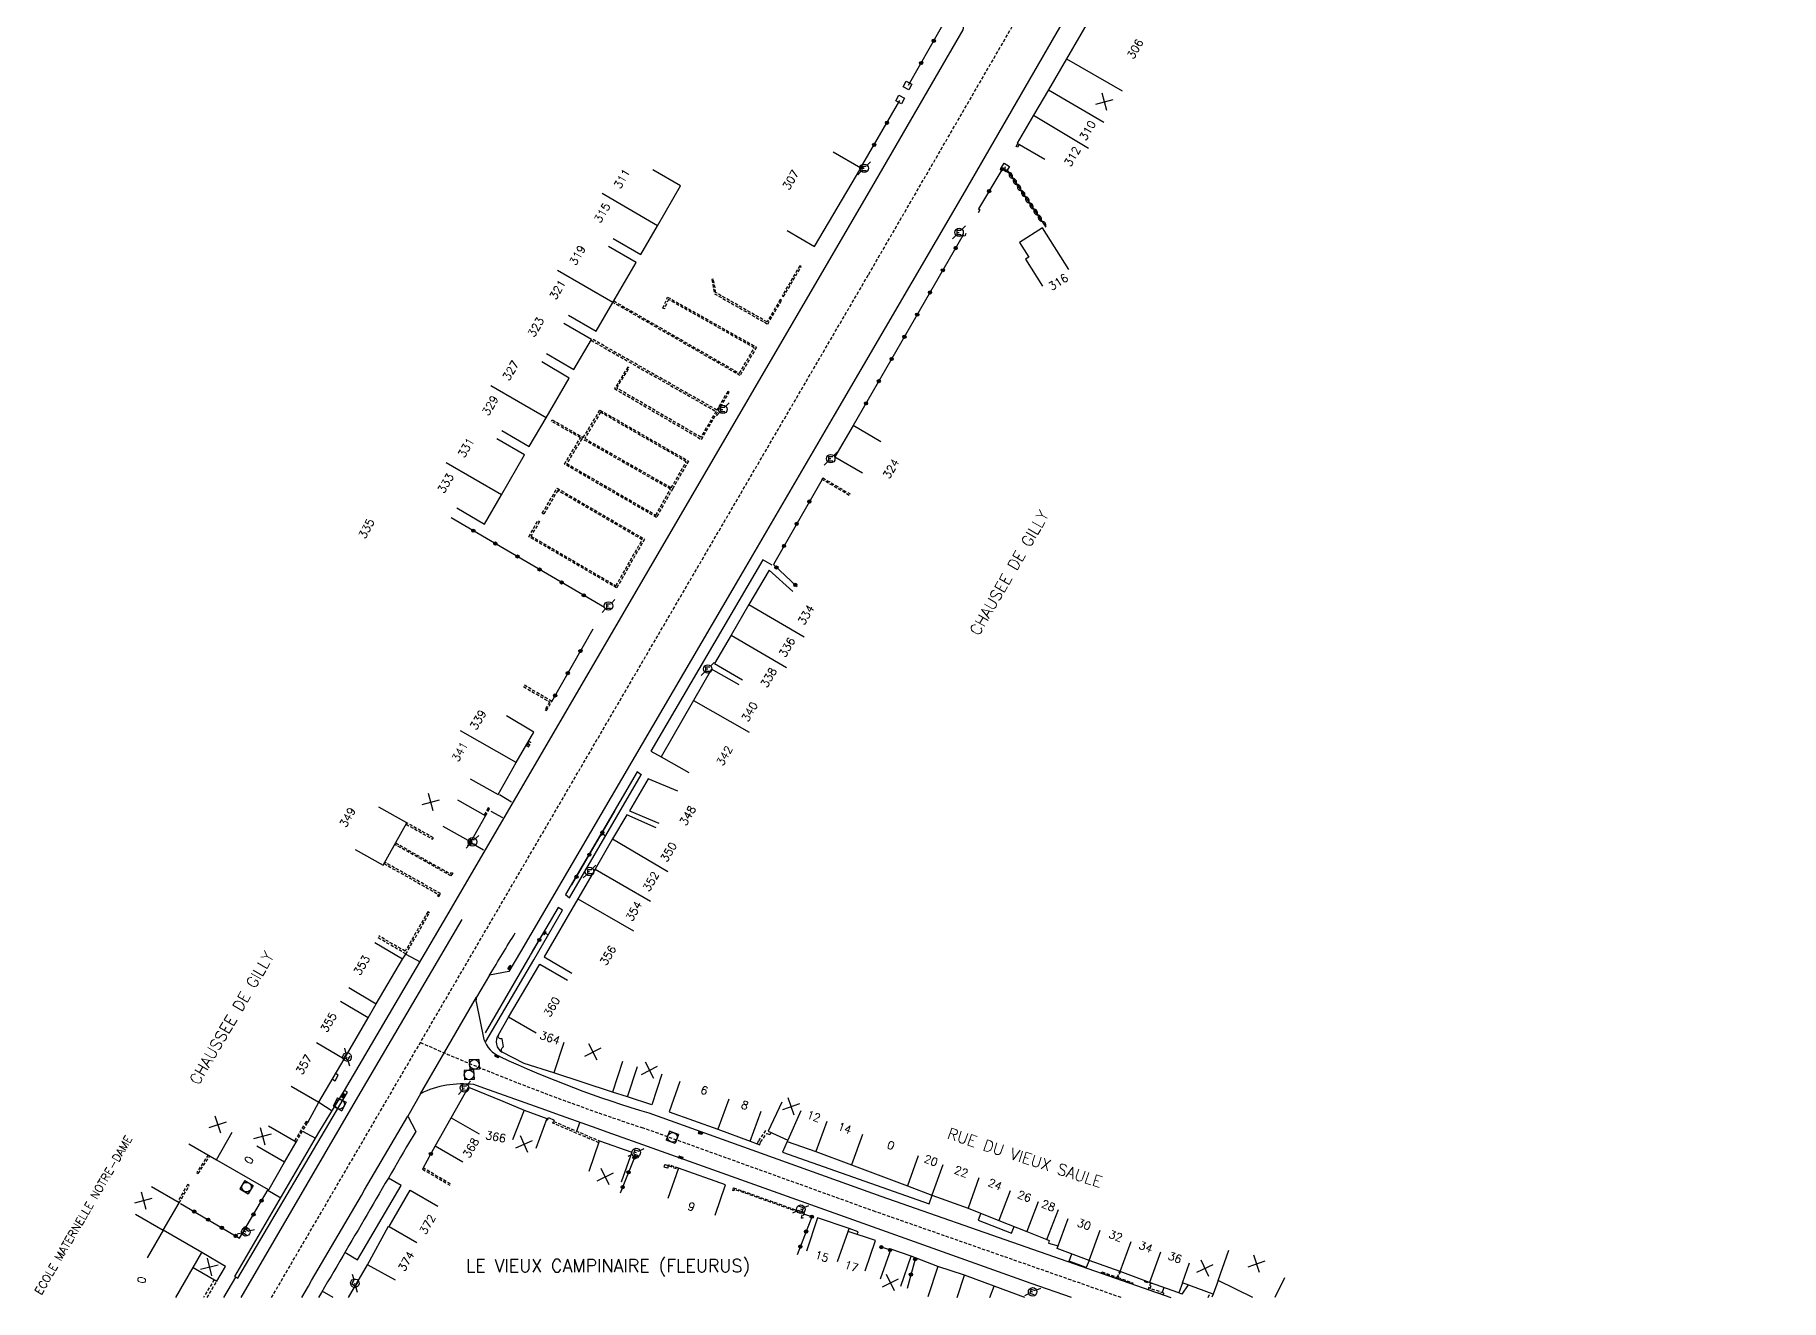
# Model space of a CAD drawing. Header units: millimetres. Extents: x 160000 to 161000, y 126000 to 127000.
# Drawn here: x 160528.8 to 160801.6, y 125999.6 to 126197.2 of the extents above; entities that cross this region are included whole.
import ezdxf
from ezdxf.enums import TextEntityAlignment as Align

# ---------------------------------------------------------------- set-up
doc = ezdxf.new("R2010")
doc.units = ezdxf.units.MM
doc.linetypes.add('DASHED', pattern=[0.75, 0.5, -0.25])
doc.layers.get('0').update_dxf_attribs({"linetype": 'CONTINUOUS'})
for name, color, linetype in [('W0001', 6, 'DASHED'), ('W0008', 7, 'CONTINUOUS'), ('W0100', 7, 'CONTINUOUS'), ('W0112', 1, 'DASHED'), ('W0310', 3, 'CONTINUOUS'), ('W0322', 7, 'CONTINUOUS'), ('W0334', 7, 'CONTINUOUS'), ('W0400', 7, 'CONTINUOUS'), ('W0420', 7, 'CONTINUOUS'), ('W0471', 7, 'CONTINUOUS'), ('W0980', 7, 'CONTINUOUS'), ('W0984', 7, 'CONTINUOUS'), ('W0989', 7, 'CONTINUOUS'), ('W0991', 7, 'CONTINUOUS'), ('W1102', 7, 'CONTINUOUS')]:
    doc.layers.add(name, color=color, linetype=linetype)
doc.styles.get("Standard").update_dxf_attribs({"font": 'romans.shx', "width": 0.85})

# ---------------------------------------------------------------- blocks, each defined once
blk = doc.blocks.new('t991o')
at = {"color": 0, "linetype": 'Continuous'}
for p, q in [((-1, 1), (1, -1)), ((-1, -1), (1, 1))]:
    blk.add_line(p, q, dxfattribs=at)
blk = doc.blocks.new('t322o')
at = {"color": 0, "linetype": 'Continuous'}
for radius in [0.25, 0.15]:
    blk.add_circle((0, 0), radius, dxfattribs=at)
blk = doc.blocks.new('T400')
for p, q in [((-0.15, 0.3), (0.15, 0.3)), ((-0.15, -0.25), (-0.15, 0.3)), ((-0.15, 0.15), (0.15, 0.15)), ((-0.15, 0), (0.15, 0)), ((0.15, 0.3), (0.15, -0.25)), ((-0.15, -0.15), (0.15, -0.15)), ((-0.15, -0.25), (-0.15, -0.3)), ((-0.15, -0.3), (0.15, -0.3)), ((0.15, -0.3), (0.15, -0.25))]:
    blk.add_line(p, q)
blk = doc.blocks.new('T420')
for p, q in [((0.75, 0.75), (-0.75, 0.75)), ((-0.75, 0.75), (-0.75, -0.75)), ((0.75, 0.75), (0.75, -0.75)), ((0.75, -0.75), (-0.75, -0.75))]:
    blk.add_line(p, q)
blk.add_ellipse((0, 0), major_axis=(-0.53, 0.53), ratio=1, start_param=3.926991, end_param=10.210176)
blk = doc.blocks.new('T471')
for p, q in [((-0.333334, 0.333334), (-0.333334, -0.333334)), ((-0.333334, 0.333334), (0.333334, 0.333334)), ((-0.333334, 0), (0, 0)), ((0.500001, 0.500001), (1.000002, 1.000002)), ((-0.500001, -0.500001), (-1.000002, -1.000002)), ((-0.333334, -0.333334), (0.333334, -0.333334))]:
    blk.add_line(p, q)
blk.add_ellipse((0, 0), major_axis=(0.471405, 0.471405), ratio=1, start_param=5.4977871438, end_param=11.780972451)
blk = doc.blocks.new('t112o')
at = {"color": 0, "linetype": 'Continuous'}
for p, q in [((-0.5, 0.5), (0.5, 0.5)), ((-0.5, -0.5), (-0.5, 0.5)), ((0.5, 0.5), (0.5, -0.5)), ((0.5, -0.5), (-0.5, -0.5))]:
    blk.add_line(p, q, dxfattribs=at)
blk = doc.blocks.new('t310o')
at = {"color": 0, "linetype": 'Continuous'}
for centre, start, end in [((-0.5, 0.38), 216.8699, 323.1304), ((0.5, -0.37), 36.8699, 143.1303)]:
    blk.add_arc(centre, 0.625, start, end, dxfattribs=at)

msp = doc.modelspace()

# ---------------------------------------------------------------- linework, layer by layer
at = {"layer": 'W0001'}
for points in [[(160598.99, 126056.97), (160659.04, 126159.84), (160692.16, 126216.99), (160725.63, 126274.7), (160791.17, 126388.18), (160872.55, 126528.47), (160940.33, 126645.84), (161000, 126749.31)], [(160698.49, 126000), (160660.1, 126013.42), (160623.86, 126026.47)]]:
    msp.add_lwpolyline(points, dxfattribs=at)
at = {"layer": 'W0001', "flags": 128}
msp.add_lwpolyline([(160565.74, 126000), (160582.79, 126029.19), (160598.99, 126056.97)], dxfattribs=at)
at = {"layer": 'W0001'}
msp.add_lwpolyline([(160589, 126039.85, 0.02367), (160623.86, 126026.47, 0.016531)], format="xyb", dxfattribs=at)
at = {"layer": 'W0008', "flags": 128}
msp.add_lwpolyline([(160730.47, 126248.4), (160720.97, 126253.95), (160696.07, 126210.96), (160693.1, 126205.84), (160673.76, 126172.28), (160653.63, 126137.87), (160639.41, 126113.49), (160604.63, 126053.99)], dxfattribs=at)
msp.add_lwpolyline([(160593.52, 126060.23), (160620.67, 126106.79), (160660.11, 126174.4), (160673.82, 126198.05, 0.2042), (160673.11, 126202.21, 0.0599), (160671.72, 126204.93, 0.0967), (160669.32, 126206.9), (160638.12, 126224.77), (160611.23, 126240.11), (160594.01, 126250.35)], format="xyb", dxfattribs=at)
at = {"layer": 'W0008'}
for points in [[(160558.3, 126000), (160560.18, 126003.2), (160560.46, 126003.01), (160577.62, 126032.1), (160577.16, 126032.36), (160593.52, 126060.23)], [(160624.71, 126028.84), (160660.95, 126015.82), (160706.23, 126000)], [(160690.75, 126000), (160684.43, 126002.2), (160623.01, 126024.1)]]:
    msp.add_lwpolyline(points, dxfattribs=at)
for points in [[(160604.63, 126053.99), (160602.81, 126050.94), (160599.82, 126050.37), (160597.79, 126046.92, 0.174824), (160597.72, 126046.18), (160598.93, 126040.34, 0.223357), (160601.43, 126037.66, 0.038016), (160624.71, 126028.84, 0.038016)], [(160623.01, 126024.1, 0.002105), (160597.33, 126033.27, 0.146763), (160589.02, 126031.85), (160587.03, 126028.35), (160588.27, 126025.97, 0.000221), (160573.09, 126000, -0.00087)]]:
    msp.add_lwpolyline(points, format="xyb", dxfattribs=at)
at = {"layer": 'W0100'}
msp.add_line((160623.43, 126081.74), (160623.51, 126081.64), dxfattribs=at)
at = {"layer": 'W0100', "flags": 128}
for points in [[(160707.14, 126214.28), (160703.01, 126217.1), (160701.13, 126213.57), (160705.24, 126210.82), (160699.12, 126203.49), (160696.66, 126205.1), (160689.96, 126193.5), (160687.14, 126188.66), (160684.77, 126184.71), (160682.24, 126180.34), (160686.56, 126177.83)], [(160646.29, 126166.7), (160650.6, 126164.17), (160657.79, 126176.42), (160653.47, 126178.95)], [(160619.11, 126165.44), (160623.44, 126162.93), (160626.05, 126167.41), (160629.65, 126173.66), (160625.33, 126176.17)], [(160690.32, 126160.58), (160686.18, 126167.12), (160682.58, 126164.84), (160684.05, 126162.53), (160683.53, 126162.2), (160686.21, 126157.98)], [(160612.15, 126153.45), (160616.48, 126150.95), (160619.09, 126155.46), (160622.69, 126161.67), (160618.37, 126164.17)], [(160608.68, 126147.49), (160612.99, 126144.96), (160615.75, 126149.66), (160611.43, 126152.19)], [(160601.7, 126135.45), (160606.02, 126132.93), (160608.64, 126137.42), (160612.27, 126143.65), (160607.95, 126146.17)], [(160594.7, 126123.35), (160599.02, 126120.83), (160601.67, 126125.38), (160605.29, 126131.63), (160600.96, 126134.14)], [(160660.94, 126133.7), (160656.63, 126136.23), (160653.76, 126131.35), (160658.06, 126128.82)], [(160647.21, 126110.3), (160643.48, 126113.64), (160640.34, 126108.27), (160637.54, 126103.47), (160634.97, 126099.03), (160639.3, 126096.52)], [(160638.8, 126095.7), (160634.46, 126098.19), (160631.66, 126093.28), (160626.61, 126084.48), (160630.95, 126082)], [(160596.79, 126081.06), (160601.14, 126078.59), (160603.96, 126083.58), (160606.75, 126088.34), (160602.44, 126090.86)], [(160592.51, 126073.63), (160596.87, 126071.17), (160599.18, 126075.26), (160594.83, 126077.72)], [(160625.84, 126073.4), (160621.25, 126075.39), (160619.04, 126071.65), (160616.3, 126066.95), (160613.62, 126062.27), (160608.33, 126053.21), (160612.64, 126050.68)], [(160606.73, 126052.75), (160611.22, 126060.54), (160610.52, 126060.93), (160606.16, 126053.47), (160606.12, 126053.39)]]:
    msp.add_lwpolyline(points, dxfattribs=at)
at = {"layer": 'W0100'}
msp.add_lwpolyline([(160623.51, 126081.64), (160622.87, 126082.15), (160611.69, 126062.98), (160612.32, 126062.47)], close=True, dxfattribs=at)
for points in [[(160629.23, 126079.11), (160624.61, 126081.04), (160621.66, 126076.02), (160626.28, 126074.12)], [(160578.81, 126070), (160583.17, 126067.55), (160586.89, 126074.16), (160582.53, 126076.61)], [(160617.91, 126072.06), (160617.28, 126072.57), (160617.32, 126072.17), (160617.68, 126072.61), (160617.28, 126072.57)], [(160577.8, 126048.44), (160582.11, 126045.91), (160586.19, 126052.87), (160581.87, 126055.4)], [(160608.98, 126056.65), (160608.24, 126057.03), (160608.36, 126056.65), (160608.63, 126057.15), (160608.24, 126057.03)], [(160568.82, 126033.04), (160573.14, 126030.51), (160577.09, 126037.25), (160580.86, 126043.71), (160576.54, 126046.23)], [(160626.7, 126034.89), (160625.18, 126030.13), (160621.38, 126031.35), (160622.9, 126036.11)], [(160595.64, 126021.18), (160591.3, 126023.66), (160593.82, 126028.07), (160596.53, 126032.88), (160601.89, 126030.7), (160605.23, 126029.29), (160608.78, 126027.97), (160607.05, 126023.29)], [(160629.56, 126033.74), (160627.86, 126029.03), (160635.45, 126026.3), (160640.52, 126024.43), (160642.25, 126029.12)], [(160645.46, 126030.55), (160643.36, 126026.02), (160646.41, 126024.6), (160646.32, 126024.4), (160650.78, 126022.8), (160656.38, 126020.76), (160665.13, 126017.44), (160668.92, 126016.01), (160674.58, 126013.99), (160679.35, 126012.03), (160683.73, 126010.32), (160686.88, 126009.09), (160688.69, 126013.75)], [(160552.8, 126024.02), (160557.13, 126021.53), (160565.21, 126016.88), (160565.38, 126016.96), (160567.78, 126021.15), (160569.58, 126024.3), (160565.25, 126026.79)], [(160615.37, 126019.74), (160617, 126024.47), (160622.01, 126022.74), (160620.38, 126018.01)], [(160635.03, 126012.9), (160636.69, 126017.62), (160629.34, 126020.21), (160627.68, 126015.49)], [(160544.49, 126013.02), (160548.82, 126010.52), (160551.3, 126014.79), (160546.97, 126017.29)], [(160585.11, 126002.74), (160580.72, 126005.14), (160584.01, 126011.15), (160584.13, 126011.09), (160587.39, 126016.78), (160591.73, 126014.29)], [(160658.51, 126004.18), (160660.09, 126008.92), (160655.84, 126010.34), (160656.01, 126010.78), (160651.05, 126012.48), (160649.32, 126007.24)], [(160719.05, 126000), (160713.63, 126002.69), (160712.85, 126000.51), (160708.06, 126002.32), (160707.5, 126000.74), (160702.91, 126002.37), (160698.35, 126004.05), (160693.48, 126005.81), (160688.47, 126007.67), (160690.21, 126012.36)], [(160550.78, 126000), (160553.49, 126004.7), (160557.21, 126002.56), (160558.54, 126004.87), (160554.83, 126007.02), (160548.82, 126010.52), (160546.32, 126006.19)], [(160664.05, 126001.76), (160665.69, 126006.48), (160662.49, 126007.59), (160660.85, 126002.87)], [(160683.45, 126000), (160678.63, 126001.76), (160674.01, 126003.5), (160669.83, 126004.86), (160668.29, 126000.1)], [(160724.02, 126003.11), (160722.48, 126000)], [(160702.7, 126002.45), (160702.64, 126002.3), (160702.16, 126002.48), (160702.21, 126002.63)]]:
    msp.add_lwpolyline(points, dxfattribs=at)
msp.add_lwpolyline([(160620.57, 126036.86), (160619.01, 126032.1), (160609.84, 126035.11), (160605.22, 126036.59), (160601.78, 126038.33, -0.564513), (160602, 126039.15), (160601.76, 126040.42, -0.59212), (160601.19, 126041.07), (160602.79, 126043.82), (160607.67, 126052.1), (160611.98, 126049.56)], format="xyb", dxfattribs=at)
at = {"layer": 'W0112'}
for points in [[(160682.53, 126180.16), (160682.32, 126179.73), (160682.1, 126179.84), (160682.32, 126180.29)], [(160619.22, 126155.68), (160638.85, 126144.39), (160641.16, 126148.37), (160627.75, 126155.93), (160627.12, 126154.48), (160626.89, 126154.58), (160627.63, 126156.29), (160641.5, 126148.46), (160638.94, 126144.04), (160619.09, 126155.46)], [(160615.68, 126149.54), (160635.18, 126138.43), (160632.82, 126134.41), (160619.68, 126142.08), (160621.62, 126145.22), (160621.4, 126145.35), (160619.33, 126141.99), (160632.91, 126134.06), (160635.53, 126138.52), (160637.24, 126141.41), (160637.02, 126141.54), (160635.31, 126138.65), (160635.31, 126138.65), (160615.79, 126149.76)], [(160614.67, 126134.22), (160628.2, 126126.5), (160628.2, 126126.5), (160630.55, 126130.57), (160617.14, 126138.3), (160614.67, 126134.22)], [(160614.24, 126134.17), (160611.86, 126130.29), (160625.78, 126122.23), (160628.07, 126126.28), (160614.24, 126134.17)], [(160656.01, 126125.32), (160651.75, 126127.82), (160651.88, 126128.04), (160656.13, 126125.54)], [(160605.12, 126095.44), (160609.19, 126093.05), (160608.5, 126091.86), (160608.72, 126091.73), (160609.54, 126093.14), (160605.25, 126095.66)], [(160605.51, 126086.22), (160605.88, 126086.01), (160606.28, 126086.69), (160605.91, 126086.9)], [(160605.64, 126086.44), (160605.79, 126086.35), (160605.94, 126086.6), (160605.78, 126086.69)], [(160599.18, 126075.26), (160599.81, 126076.36), (160599.59, 126076.49), (160598.96, 126075.39)], [(160586.77, 126073.94), (160590.91, 126071.61), (160591.03, 126071.83), (160586.89, 126074.16)], [(160585.12, 126071.02), (160593.7, 126066.19), (160593.84, 126066.42), (160594.05, 126066.28), (160593.78, 126065.86), (160585, 126070.8)], [(160596.65, 126071.29), (160596.33, 126070.74), (160596.55, 126070.62), (160596.87, 126071.17)], [(160583.31, 126067.79), (160591.81, 126063.01), (160591.69, 126062.8), (160591.9, 126062.68), (160592.15, 126063.1), (160583.43, 126068.01)], [(160586.73, 126053.65), (160590.42, 126060.11), (160590.16, 126060.26), (160586.63, 126054.1), (160582.51, 126056.49)], [(160586.74, 126053.68), (160582.36, 126056.23)], [(160569.58, 126024.3), (160571.39, 126027.34), (160571.14, 126027.5), (160569.33, 126024.45)], [(160608.78, 126027.97), (160608.93, 126027.91), (160608.81, 126027.64), (160608.68, 126027.69)], [(160616.9, 126024.18), (160609.7, 126027.25), (160609.82, 126027.53), (160617, 126024.47)], [(160642.94, 126026.12), (160641.77, 126024.41), (160641.76, 126024.42), (160641.62, 126024.02), (160642.02, 126023.88), (160642.16, 126024.28), (160643.11, 126025.65), (160643.66, 126025.48), (160643.81, 126025.81)], [(160555.83, 126022.28), (160554.05, 126019.53), (160554.3, 126019.37), (160556.09, 126022.13)], [(160593.7, 126017.75), (160589.44, 126020.25), (160589.33, 126020.06), (160593.59, 126017.56)], [(160629.34, 126020.21), (160627.84, 126020.72), (160627.8, 126020.59), (160629.29, 126020.08)], [(160551.31, 126014.8), (160552.9, 126017.53), (160552.64, 126017.68), (160551.05, 126014.95)], [(160556.79, 126002.81), (160555.09, 126000)], [(160698.35, 126004.05), (160697.97, 126003.13), (160700.32, 126002.3), (160700.26, 126002.15), (160695.44, 126003.86), (160695.49, 126004.01), (160697.87, 126003.16), (160698.25, 126004.09)], [(160555.67, 126000), (160557.21, 126002.56)], [(160703.06, 126002.32), (160702.68, 126001.27), (160705.09, 126000.44), (160705.17, 126000.68), (160703.01, 126001.43), (160703.3, 126002.24)], [(160712.1, 126000), (160712.35, 126000.7)], [(160712.85, 126000.51), (160712.66, 126000)]]:
    msp.add_lwpolyline(points, dxfattribs=at)
for points in [[(160648.27, 126161.17), (160645.52, 126156.49), (160645.74, 126156.36), (160648.48, 126161.04)], [(160634.54, 126159.03), (160634.94, 126156.82), (160643.26, 126152.07), (160645.43, 126155.77), (160645.21, 126155.9), (160643.16, 126152.41), (160635.17, 126156.98), (160634.79, 126159.08)], [(160614.02, 126134.3), (160609.47, 126136.89), (160609.6, 126137.11), (160614.45, 126134.34), (160617.05, 126138.64), (160630.89, 126130.67), (160628.42, 126126.37), (160625.88, 126121.88), (160611.51, 126130.2)], [(160608.05, 126122.53), (160610.36, 126126.43), (160624.01, 126118.48), (160619.66, 126110.86), (160605.93, 126118.86), (160607.38, 126121.35), (160607.6, 126121.22), (160606.28, 126118.95), (160619.56, 126111.2), (160623.66, 126118.39), (160610.45, 126126.08), (160608.27, 126122.4)], [(160622.99, 126021.77), (160622.44, 126021.98), (160622.58, 126022.34), (160623.13, 126022.13)], [(160627.06, 126020.43), (160627.67, 126020.23), (160627.79, 126020.6), (160627.19, 126020.8)], [(160637.81, 126016.75), (160637.92, 126017.16), (160648.95, 126013.24), (160648.72, 126012.38), (160648.54, 126012.43), (160648.72, 126013.12), (160638.05, 126016.91), (160637.99, 126016.7)]]:
    msp.add_lwpolyline(points, close=True, dxfattribs=at)
at = {"layer": 'W0310', "flags": 128}
msp.add_lwpolyline([(160686.76, 126167.2), (160680.6, 126176.25)], dxfattribs=at)
at = {"layer": 'W0322', "flags": 128}
for points in [[(160665.25, 126189.38), (160672.15, 126201.5)], [(160657.78, 126176.42), (160663.92, 126186.98)], [(160679.99, 126176.44), (160676.2, 126170.08), (160676.4, 126169.93), (160676.13, 126169.47)], [(160674.24, 126166.22), (160674.05, 126165.83), (160673.77, 126165.93), (160656.63, 126136.23)], [(160617.77, 126107.81), (160593.81, 126121.83)], [(160609.54, 126093.14), (160615.99, 126104.49)], [(160612.65, 126064.47), (160619.43, 126076.11)], [(160606.57, 126054.15), (160609.62, 126059.3)]]:
    msp.add_lwpolyline(points, dxfattribs=at)
at = {"layer": 'W0322'}
for points in [[(160651.75, 126127.82), (160644.15, 126114.5), (160647.87, 126111.05)], [(160589.46, 126020.24), (160590.78, 126022.71)], [(160622.46, 126021.89), (160620.23, 126016.31)], [(160551.52, 126014.7), (160560.76, 126009.28), (160565.21, 126016.88)], [(160650.15, 126012.64), (160647.89, 126006.69)], [(160662.37, 126007.44), (160661.01, 126007.88)], [(160666.3, 126006.01), (160665.05, 126001.44)]]:
    msp.add_lwpolyline(points, dxfattribs=at)
at = {"layer": 'W0334'}
msp.add_line((160589.02, 126031.85), (160597.79, 126046.92), dxfattribs=at)
at = {"layer": 'W0334', "flags": 128}
for points in [[(160643.95, 126114.43), (160642.49, 126115.26), (160624.98, 126085.34), (160626.61, 126084.48)], [(160603.25, 126077.41), (160601.34, 126078.55)], [(160600, 126076), (160601.85, 126075)], [(160598.86, 126069.9), (160596.86, 126071.04)], [(160577.22, 126007.07), (160579.2, 126005.91), (160585.99, 126017.52), (160584.01, 126018.68)], [(160575.37, 126000), (160573.67, 126000.99)], [(160705.17, 126001.57), (160704.9, 126000.78)]]:
    msp.add_lwpolyline(points, dxfattribs=at)
at = {"layer": 'W0334'}
for points in [[(160595.48, 126059.08), (160579.19, 126031.32), (160560.94, 126000)], [(160586.19, 126052.87), (160586.73, 126053.65), (160588.95, 126052.45)], [(160606.12, 126053.39), (160599.11, 126041.37)], [(160599.22, 126040.01), (160606.73, 126052.75)], [(160580.86, 126043.71), (160582.11, 126045.91)], [(160575.27, 126034.14), (160575.71, 126033.88), (160576.17, 126034.75), (160575.76, 126034.99)], [(160560.18, 126003.2), (160560.01, 126003.3), (160573.14, 126025.81), (160577.16, 126032.36)], [(160571.39, 126027.34), (160573.14, 126030.51), (160575.21, 126029.19)], [(160621.38, 126031.35), (160619.01, 126032.1)], [(160608.93, 126027.91), (160609.01, 126028.11), (160609.91, 126027.74), (160609.82, 126027.53)], [(160613.45, 126025.98), (160613.93, 126027.37)], [(160570.6, 126026), (160572.6, 126024.89)], [(160590.78, 126022.71), (160591.3, 126023.66)], [(160640.52, 126024.43), (160641.62, 126024.02)], [(160646.32, 126024.4), (160645.55, 126022.73), (160668.47, 126014.64), (160668.96, 126016)], [(160565.16, 126016.79), (160567.18, 126015.59)], [(160650.15, 126012.64), (160648.89, 126013.04)], [(160676.56, 126013.18), (160676.12, 126012.1), (160681.37, 126010.08), (160681.77, 126011.08)], [(160657.25, 126009.87), (160657.39, 126010.29), (160656.01, 126010.78)], [(160686.88, 126009.09), (160687.26, 126008.9), (160687.14, 126008.52), (160688.62, 126008.06)], [(160669.83, 126004.86), (160665.69, 126006.48)], [(160693.48, 126005.81), (160693.04, 126004.71), (160690.37, 126005.7), (160690.79, 126006.81)], [(160577.75, 126000), (160580.72, 126005.14)], [(160708.98, 126001.97), (160707.99, 126000.51), (160707.5, 126000.74)]]:
    msp.add_lwpolyline(points, dxfattribs=at)
for points in [[(160599.82, 126050.37, -0.000056), (160603.83, 126057)], [(160601.19, 126041.07, 0.435592), (160601.78, 126038.33, 0.435592)], [(160570.46, 126000, -0.000241), (160587.03, 126028.35)]]:
    msp.add_lwpolyline(points, format="xyb", dxfattribs=at)
at = {"layer": 'W1102'}
for p, q in [((160689.96, 126193.5), (160698.62, 126188.5)), ((160687.14, 126188.66), (160695.78, 126183.63)), ((160684.77, 126184.71), (160693.36, 126179.57)), ((160626.05, 126167.41), (160617.41, 126172.45)), ((160619.09, 126155.46), (160610.43, 126160.46)), ((160608.64, 126137.42), (160599.99, 126142.45)), ((160601.67, 126125.38), (160593.04, 126130.42)), ((160640.34, 126108.27), (160648.96, 126103.21)), ((160637.54, 126103.47), (160646.18, 126098.43)), ((160631.66, 126093.28), (160640.35, 126088.33)), ((160603.96, 126083.58), (160595.26, 126088.51)), ((160619.04, 126071.65), (160627.65, 126066.56)), ((160616.3, 126066.95), (160624.93, 126061.9)), ((160613.62, 126062.27), (160622.31, 126057.31)), ((160607.1, 126041.28), (160602.79, 126043.82)), ((160577.09, 126037.25), (160572.77, 126039.78)), ((160611.39, 126039.86), (160609.84, 126035.11)), ((160637.17, 126030.99), (160635.45, 126026.3)), ((160593.82, 126028.07), (160598.17, 126025.6)), ((160605.23, 126029.29), (160603.39, 126024.64)), ((160648.44, 126029.17), (160646.41, 126024.6)), ((160652.48, 126027.5), (160650.78, 126022.8)), ((160557.13, 126021.53), (160559.62, 126025.86)), ((160658.07, 126025.47), (160656.38, 126020.76)), ((160567.78, 126021.15), (160563.45, 126023.66)), ((160666.79, 126022.16), (160665.13, 126017.44)), ((160670.61, 126020.72), (160668.92, 126016.01)), ((160676.26, 126018.7), (160674.58, 126013.99)), ((160681.14, 126016.7), (160679.35, 126012.03)), ((160685.54, 126014.98), (160683.73, 126010.32)), ((160584.13, 126011.09), (160588.47, 126008.6)), ((160654.17, 126005.62), (160655.84, 126010.34)), ((160553.49, 126004.7), (160554.83, 126007.02)), ((160704.61, 126007.08), (160702.91, 126002.37)), ((160672.87, 126000), (160674.01, 126003.5)), ((160677.97, 126000), (160678.63, 126001.76))]:
    msp.add_line(p, q, dxfattribs=at)
at = {"layer": 'W1102', "flags": 128}
for points in [[(160693.48, 126005.81), (160695.2, 126010.51)], [(160698.35, 126004.05), (160700.05, 126008.76)], [(160713.63, 126002.69), (160715.33, 126007.42)], [(160708.06, 126002.32), (160709.17, 126005.45)]]:
    msp.add_lwpolyline(points, dxfattribs=at)

# ---------------------------------------------------------------- block references
at = {"layer": 'W0112'}
for p, rotation in [((160665.12, 126189.35), 242.1241327627777), ((160663.96, 126187.17), 62.12413276158088), ((160680.36, 126176.54), 148.9400522154696)]:
    msp.add_blockref('t112o', p, dxfattribs=dict(at, rotation=rotation))
at = {"layer": 'W0310', "rotation": 124.2507356151528}
for p in [(160680.91, 126175.79), (160681.56, 126174.83), (160682.21, 126173.88), (160682.86, 126172.92), (160683.51, 126171.97), (160684.16, 126171.01), (160684.81, 126170.06), (160685.46, 126169.11), (160686.11, 126168.15)]:
    msp.add_blockref('t310o', p, dxfattribs=at)
at = {"layer": 'W0322'}
for p, rotation in [((160669.21, 126196.33), 60.36241690855675), ((160667.23, 126192.86), 60.36241690855675), ((160661.91, 126183.52), 59.79505003440798), ((160659.9, 126180.06), 59.79505003440798), ((160657.89, 126176.61), 59.79505003440798), ((160679.9, 126176.28), 239.1915658084251), ((160677.85, 126172.85), 239.1915658084251), ((160672.63, 126163.94), 239.9981035477659), ((160670.63, 126160.48), 239.9981035477659), ((160668.63, 126157.02), 239.9981035477659), ((160666.63, 126153.55), 239.9981035477659), ((160664.63, 126150.09), 239.9981035477659), ((160662.63, 126146.62), 239.9981035477659), ((160660.63, 126143.16), 239.9981035477659), ((160658.63, 126139.7), 239.9981035477659), ((160649.77, 126124.35), 240.2908820612207), ((160597.27, 126119.81), 149.6630603028112), ((160647.79, 126120.87), 240.2908820612207), ((160600.72, 126117.79), 149.6630603028112), ((160645.8, 126117.4), 240.2908820612207), ((160604.17, 126115.77), 149.6630603028112), ((160607.62, 126113.74), 149.6630603028112), ((160611.07, 126111.72), 149.6630603028112), ((160644.63, 126114.05), 317.2001040842717), ((160614.53, 126109.7), 149.6630603028112), ((160647.57, 126111.33), 317.2001040842717), ((160614.01, 126101.01), 60.3977178206783), ((160612.03, 126097.54), 60.3977178206783), ((160610.06, 126094.06), 60.3977178206783), ((160617.42, 126072.65), 59.77181824012024), ((160615.4, 126069.2), 59.77181824012024), ((160613.39, 126065.74), 59.77181824012024), ((160607.58, 126055.86), 59.29441071314328), ((160590.63, 126022.44), 61.88427284764352), ((160622.46, 126021.89), 248.203197052794), ((160621.53, 126019.57), 248.203197052794), ((160620.6, 126017.25), 248.203197052794), ((160553.67, 126013.44), 329.6115552231615), ((160564.19, 126015.14), 59.63106620237257), ((160555.83, 126012.17), 329.6115552231615), ((160557.99, 126010.91), 329.6115552231615), ((160561.66, 126010.83), 59.63106620237257), ((160562.93, 126012.99), 59.63106620237257), ((160650.15, 126012.64), 249.167932698966), ((160560.14, 126009.64), 329.6115552231615), ((160648.37, 126007.97), 249.167932698966), ((160649.26, 126010.31), 249.167932698966), ((160661.01, 126007.88), 162.317494860508), ((160662.37, 126007.44), 162.317494860508), ((160666.3, 126006.01), 254.663949864969), ((160665.64, 126003.6), 254.663949864969)]:
    msp.add_blockref('t322o', p, dxfattribs=dict(at, rotation=rotation))
at = {"layer": 'W0400'}
for p, rotation in [((160602.95, 126051.52), 149.1418505236495), ((160600.97, 126037.7), 63.4396358998858), ((160576.98, 126031.56), 329.8463872791983), ((160632.75, 126025.69), 251.499295857343), ((160629.65, 126021.87), 251.499295857343)]:
    msp.add_blockref('T400', p, dxfattribs=dict(at, rotation=rotation))
at = {"layer": 'W0420'}
for p, rotation in [((160596.6, 126034.78), 2.744787984197504), ((160597.43, 126036.42), 2.744787984197504), ((160576.39, 126030.2), 62.33461251254147), ((160628.38, 126025.03), 340.158523288262), ((160561.84, 126017.26), 59.63106620237146)]:
    msp.add_blockref('T420', p, dxfattribs=dict(at, rotation=rotation))
at = {"layer": 'W0471'}
for p in [(160658.32, 126176.41), (160673.16, 126166.4), (160636.24, 126138.75), (160653.11, 126131.05), (160618.39, 126108.04), (160633.89, 126098.2), (160597.13, 126071.2), (160615.43, 126066.56)]:
    msp.add_blockref('T471', p, dxfattribs=at)
for p, rotation in [((160577.55, 126037.59), 59.63881167737851), ((160595.9, 126032.75), 2.744787984197504), ((160622.71, 126022.66), 340.811972599312), ((160648.43, 126013.8), 160.438034487059), ((160561.73, 126010.27), 330.1405940890135), ((160578.76, 126002.24), 59.34583358347351), ((160684.65, 126000.89), 340.4109119969351)]:
    msp.add_blockref('T471', p, dxfattribs=dict(at, rotation=rotation))
at = {"layer": 'W0991'}
for p, rotation in [((160695.89, 126186.8), 59.76277762566281), ((160590.63, 126077.4), 60.5055088935542), ((160615.98, 126038.36), 71.86127052616344), ((160624.8, 126035.5), 72.24464774701872), ((160646.94, 126029.85), 64.44878716638215), ((160557.36, 126027.01), 63.07647751242144), ((160564.35, 126025.22), 330.1600526181006), ((160605.22, 126023.96), 69.68655126815729), ((160617.88, 126018.87), 70.94329433171445), ((160545.73, 126015.16), 329.7592265758026), ((160556.02, 126004.78), 328.0931910281906), ((160711.59, 126004.59), 70.24350443894451), ((160719.67, 126005.27), 63.62106122521826), ((160662.45, 126002.31), 70.81258289555251)]:
    msp.add_blockref('t991o', p, dxfattribs=dict(at, rotation=rotation))

# ---------------------------------------------------------------- texts
at = {"layer": 'W0980'}
msp.add_text('LE VIEUX CAMPINAIRE (FLEURUS)', height=2, dxfattribs=at).set_placement((160618.32, 126004.84), align=Align.MIDDLE)
at = {"layer": 'W0984'}
msp.add_text('ECOLE MATERNELLE NOTRE-DAME', height=1.25, rotation=59.7592, dxfattribs=at).set_placement((160536.36, 126012.9), align=Align.MIDDLE)
at = {"layer": 'W0989'}
for s, rotation, p in [('CHAUSEE DE GILLY', 59.9134, (160681, 126113.22)), ('CHAUSSEE DE GILLY', 59.6947, (160559.52, 126043.67)), ('RUE DU VIEUX SAULE', 342.0995, (160683.45, 126021.85))]:
    msp.add_text(s, height=1.75, rotation=rotation, dxfattribs=at).set_placement(p, align=Align.MIDDLE)
at = {"layer": 'W0991'}
for s, rotation, p in [('306', 60.0122, (160700.67, 126195.06)), ('310', 59.1128, (160693.25, 126182.32)), ('312', 59.8923, (160690.86, 126178.26)), ('311', 60.0424, (160620.49, 126174.78)), ('307', 59.5905, (160646.86, 126174.6)), ('315', 59.7248, (160617.4, 126169.46)), ('319', 59.8876, (160613.54, 126162.83)), ('321', 59.9559, (160610.43, 126157.46)), ('316', 32.3731, (160688.67, 126158.64)), ('323', 59.6342, (160607.04, 126151.61)), ('327', 59.7445, (160603.11, 126144.82)), ('329', 59.7787, (160599.9, 126139.36)), ('331', 59.9526, (160596.12, 126132.76)), ('333', 59.718, (160592.95, 126127.21)), ('324', 59.5247, (160662.52, 126129.48)), ('335', 61.7747, (160580.57, 126120.13)), ('334', 59.6484, (160649.24, 126106.66)), ('336', 59.7407, (160646.28, 126101.59)), ('338', 59.9492, (160643.41, 126096.86)), ('340', 60.3068, (160640.44, 126091.52)), ('339', 59.6046, (160598.02, 126090.26)), ('341', 60.4617, (160595.15, 126085.28)), ('342', 60.1421, (160636.51, 126084.65)), ('348', 59.474, (160630.77, 126075.3)), ('349', 60.6419, (160577.62, 126075.02)), ('350', 59.434, (160627.78, 126069.61)), ('352', 59.6726, (160625.01, 126065.01)), ('354', 60.2779, (160622.34, 126060.37)), ('356', 59.6904, (160618.31, 126053.45)), ('353', 59.6603, (160579.84, 126051.92)), ('360', 59.4895, (160609.54, 126045.42)), ('355', 59.6937, (160574.66, 126043)), ('364', 341.7633, (160609.24, 126040.57)), ('357', 59.6388, (160570.8, 126036.41)), ('6', 340.1585, (160633.36, 126032.37)), ('8', 339.8043, (160639.7, 126030.06)), ('12', 340.0401, (160650.45, 126028.32)), ('368', 60.2288, (160596.9, 126023.39)), ('366', 349.5764, (160600.78, 126025.12)), ('14', 340.0401, (160655.3, 126026.47)), ('0', 60.0883, (160562.21, 126021.49)), ('0', 339.2078, (160662.51, 126023.78)), ('20', 339.3995, (160668.77, 126021.41)), ('22', 340.3229, (160673.51, 126019.68)), ('24', 337.6254, (160678.79, 126017.67)), ('26', 338.6732, (160683.38, 126015.82)), ('9', 340.5865, (160631.35, 126014.2)), ('28', 338.7481, (160687.12, 126014.36)), ('372', 60.1724, (160590.1, 126011.44)), ('30', 339.652, (160692.71, 126011.43)), ('32', 340.1422, (160697.63, 126009.63)), ('34', 339.7918, (160702.34, 126007.91)), ('374', 60.1638, (160586.79, 126005.67)), ('15', 341.578, (160651.74, 126006.43)), ('17', 341.578, (160656.34, 126004.9)), ('36', 340.4086, (160706.89, 126006.26)), ('0', 76.0415, (160545.46, 126002.75))]:
    msp.add_text(s, height=1.25, rotation=rotation, dxfattribs=at).set_placement(p, align=Align.MIDDLE)

doc.saveas('drawing.dxf')
